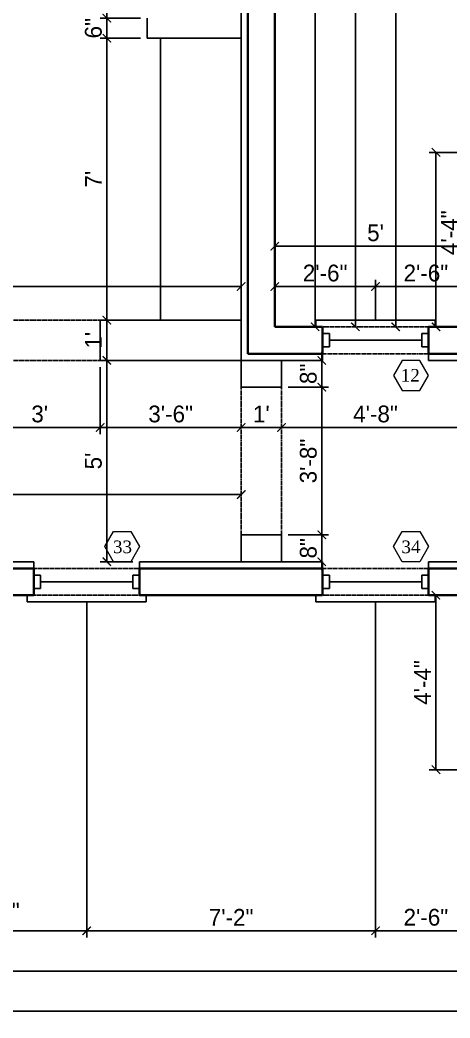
# Model space of a CAD drawing. Header units: inches. Extents: x 0 to 22102, y -19958 to 0.
# Drawn here: x 10528.5 to 10656.6, y -10101.2 to -9803.7 of the extents above; entities that cross this region are included whole.
import ezdxf
from ezdxf.enums import TextEntityAlignment as Align

# ---------------------------------------------------------------- set-up
doc = ezdxf.new("R2010")
doc.units = ezdxf.units.IN
doc.header["$MEASUREMENT"] = 0
doc.linetypes.add('HIDDEN', pattern=[0.375, 0.25, -0.125])
for name, color, linetype in [('CABINETS', 2, 'Continuous'), ('DIM-EXT', 5, 'Continuous'), ('DIM-INT', 5, 'Continuous'), ('HEADER-EXT', 5, 'HIDDEN'), ('HEADER-INT', 5, 'HIDDEN'), ('ROOF', 3, 'Continuous'), ('WALL-INT', 4, 'Continuous'), ('WINDOW GLASS', 4, 'Continuous'), ('WINDOW JAMB', 2, 'Continuous'), ('WINDOW SILL', 1, 'Continuous')]:
    doc.layers.add(name, color=color, linetype=linetype)
doc.layers.add('WALL-EXT', color=6, linetype='Continuous', lineweight=35)
doc.layers.add('window', color=160, linetype='Continuous', lineweight=5)
doc.styles.add('ARCHITXT', font='BOOKOS.TTF', dxfattribs={"height": 0.078125})
doc.dimstyles.new('Ideal', dxfattribs={"dimscale": 0, "dimtxt": 5, "dimasz": 2.5, "dimexe": 2, "dimexo": 2, "dimgap": 1.5, "dimtad": 1, "dimdec": 4, "dimzin": 0, "dimdsep": 46, "dimlunit": 4, "dimtxsty": 'Standard', "dimblk": 'ARCHTICK', "dimcen": 2, "dimclrt": 1, "dimazin": 0, "dimtfac": 0.75, "dimtdec": 4, "dimtix": 1, "dimtofl": 0, "dimtmove": 2, "dimatfit": 3, "dimldrblk": 'OPEN30', "dimfxl": 1, "dimtolj": 1, "dimtzin": 0, "dimarcsym": 0})

# ---------------------------------------------------------------- blocks, each defined once
blk = doc.blocks.new('_ArchTick')
at = {"color": 0, "linetype": 'ByBlock', "lineweight": 100, "const_width": 0.15}
blk.add_lwpolyline([(-0.5, -0.5), (0.5, 0.5)], dxfattribs=at)
blk = doc.blocks.new('*D235')
at = {"layer": 'Defpoints', "color": 0, "transparency": 16777216}
for p in [(10604.39, -9550.38), (10604.39, -9550.38), (9724.39, -9887.18)]:
    blk.add_point(p, dxfattribs=at)
at = {"layer": 'DIM-EXT', "color": 0, "lineweight": -2, "transparency": 16777216}
for p, q in [((9724.39, -9885.18), (9724.39, -9548.38)), ((9724.39, -9550.38), (10604.39, -9550.38))]:
    blk.add_line(p, q, dxfattribs=at)
at = {"layer": 'DIM-EXT', "color": 0, "lineweight": -2, "transparency": 16777216, "xscale": 2.5, "yscale": 2.5, "zscale": 2.5, "rotation": 180}
blk.add_blockref('_ArchTick', (9724.39, -9550.38), dxfattribs=at)
at = {"layer": 'DIM-EXT', "color": 0, "lineweight": -2, "transparency": 16777216, "xscale": 2.5, "yscale": 2.5, "zscale": 2.5}
blk.add_blockref('_ArchTick', (10604.39, -9550.38), dxfattribs=at)
at = {"layer": 'DIM-EXT', "color": 1, "transparency": 16777216, "insert": (10164.39, -9546.38), "char_height": 5, "attachment_point": 5}
blk.add_mtext('\\A1;73\'-4"', dxfattribs=at)
blk = doc.blocks.new('_Open30')
at = {"color": 0, "linetype": 'ByBlock', "lineweight": -2}
for p, q in [((-1, 0.27), (0, 0)), ((0, 0), (-1, -0.27)), ((0, 0), (-1, 0))]:
    blk.add_line(p, q, dxfattribs=at)
blk = doc.blocks.new('*D259')
at = {"layer": 'Defpoints', "color": 0, "transparency": 16777216}
for p in [(10488.64, -9975.18), (10548.39, -9975.18), (10548.39, -10075.18)]:
    blk.add_point(p, dxfattribs=at)
at = {"layer": 'DIM-EXT', "color": 0, "lineweight": -2, "transparency": 16777216}
for p, q in [((10488.64, -9977.18), (10488.64, -10077.18)), ((10548.39, -9977.18), (10548.39, -10077.18)), ((10488.64, -10075.18), (10548.39, -10075.18))]:
    blk.add_line(p, q, dxfattribs=at)
at = {"layer": 'DIM-EXT', "color": 0, "lineweight": -2, "transparency": 16777216, "xscale": 2.5, "yscale": 2.5, "zscale": 2.5, "rotation": 180}
blk.add_blockref('_ArchTick', (10488.64, -10075.18), dxfattribs=at)
at = {"layer": 'DIM-EXT', "color": 0, "lineweight": -2, "transparency": 16777216, "xscale": 2.5, "yscale": 2.5, "zscale": 2.5}
blk.add_blockref('_ArchTick', (10548.39, -10075.18), dxfattribs=at)
at = {"layer": 'DIM-EXT', "color": 1, "transparency": 16777216, "insert": (10518.52, -10069.31), "char_height": 5, "attachment_point": 5}
blk.add_mtext('\\A1;4\'-11{\\H0.75x;\\S3/4;}"', dxfattribs=at)
blk = doc.blocks.new('*D260')
at = {"layer": 'Defpoints', "color": 0, "transparency": 16777216}
for p in [(10548.39, -9975.18), (10634.39, -9975.18), (10634.39, -10075.18)]:
    blk.add_point(p, dxfattribs=at)
at = {"layer": 'DIM-EXT', "color": 0, "lineweight": -2, "transparency": 16777216}
for p, q in [((10548.39, -9977.18), (10548.39, -10077.18)), ((10634.39, -9977.18), (10634.39, -10077.18)), ((10548.39, -10075.18), (10634.39, -10075.18))]:
    blk.add_line(p, q, dxfattribs=at)
at = {"layer": 'DIM-EXT', "color": 0, "lineweight": -2, "transparency": 16777216, "xscale": 2.5, "yscale": 2.5, "zscale": 2.5, "rotation": 180}
blk.add_blockref('_ArchTick', (10548.39, -10075.18), dxfattribs=at)
at = {"layer": 'DIM-EXT', "color": 0, "lineweight": -2, "transparency": 16777216, "xscale": 2.5, "yscale": 2.5, "zscale": 2.5}
blk.add_blockref('_ArchTick', (10634.39, -10075.18), dxfattribs=at)
at = {"layer": 'DIM-EXT', "color": 1, "transparency": 16777216, "insert": (10591.39, -10071.18), "char_height": 5, "attachment_point": 5}
blk.add_mtext('\\A1;7\'-2"', dxfattribs=at)
blk = doc.blocks.new('*D261')
at = {"layer": 'Defpoints', "color": 0, "transparency": 16777216}
for p in [(10634.39, -9975.18), (10664.39, -10027.18), (10664.39, -10075.18)]:
    blk.add_point(p, dxfattribs=at)
at = {"layer": 'DIM-EXT', "color": 0, "lineweight": -2, "transparency": 16777216}
for p, q in [((10634.39, -9977.18), (10634.39, -10077.18)), ((10664.39, -10029.18), (10664.39, -10077.18)), ((10634.39, -10075.18), (10664.39, -10075.18))]:
    blk.add_line(p, q, dxfattribs=at)
at = {"layer": 'DIM-EXT', "color": 0, "lineweight": -2, "transparency": 16777216, "xscale": 2.5, "yscale": 2.5, "zscale": 2.5, "rotation": 180}
blk.add_blockref('_ArchTick', (10634.39, -10075.18), dxfattribs=at)
at = {"layer": 'DIM-EXT', "color": 0, "lineweight": -2, "transparency": 16777216, "xscale": 2.5, "yscale": 2.5, "zscale": 2.5}
blk.add_blockref('_ArchTick', (10664.39, -10075.18), dxfattribs=at)
at = {"layer": 'DIM-EXT', "color": 1, "transparency": 16777216, "insert": (10649.39, -10071.18), "char_height": 5, "attachment_point": 5}
blk.add_mtext('\\A1;2\'-6"', dxfattribs=at)
blk = doc.blocks.new('*D270')
at = {"layer": 'Defpoints', "color": 0, "transparency": 16777216}
for p in [(10664.39, -10027.18), (10280.39, -10063.18), (10280.39, -10087.18)]:
    blk.add_point(p, dxfattribs=at)
at = {"layer": 'DIM-EXT', "color": 0, "lineweight": -2, "transparency": 16777216}
for p, q in [((10664.39, -10029.18), (10664.39, -10089.18)), ((10280.39, -10065.18), (10280.39, -10089.18)), ((10664.39, -10087.18), (10280.39, -10087.18))]:
    blk.add_line(p, q, dxfattribs=at)
at = {"layer": 'DIM-EXT', "color": 0, "lineweight": -2, "transparency": 16777216, "xscale": 2.5, "yscale": 2.5, "zscale": 2.5, "rotation": 180}
blk.add_blockref('_ArchTick', (10280.39, -10087.18), dxfattribs=at)
at = {"layer": 'DIM-EXT', "color": 0, "lineweight": -2, "transparency": 16777216, "xscale": 2.5, "yscale": 2.5, "zscale": 2.5}
blk.add_blockref('_ArchTick', (10664.39, -10087.18), dxfattribs=at)
at = {"layer": 'DIM-EXT', "color": 1, "transparency": 16777216, "insert": (10472.39, -10083.18), "char_height": 5, "attachment_point": 5}
blk.add_mtext("\\A1;32'", dxfattribs=at)
blk = doc.blocks.new('*D272')
at = {"layer": 'Defpoints', "color": 0, "transparency": 16777216}
for p in [(10913.83, -9975.18), (10038.39, -10099.18), (10913.83, -10099.18)]:
    blk.add_point(p, dxfattribs=at)
at = {"layer": 'DIM-EXT', "color": 0, "lineweight": -2, "transparency": 16777216}
for p, q in [((10913.83, -9977.18), (10913.83, -10101.18)), ((10038.39, -10099.18), (10913.83, -10099.18))]:
    blk.add_line(p, q, dxfattribs=at)
at = {"layer": 'DIM-EXT', "color": 0, "lineweight": -2, "transparency": 16777216, "xscale": 2.5, "yscale": 2.5, "zscale": 2.5, "rotation": 180}
blk.add_blockref('_ArchTick', (10038.39, -10099.18), dxfattribs=at)
at = {"layer": 'DIM-EXT', "color": 0, "lineweight": -2, "transparency": 16777216, "xscale": 2.5, "yscale": 2.5, "zscale": 2.5}
blk.add_blockref('_ArchTick', (10913.83, -10099.18), dxfattribs=at)
at = {"layer": 'DIM-EXT', "color": 1, "transparency": 16777216, "insert": (10476.11, -10093.31), "char_height": 5, "attachment_point": 5}
blk.add_mtext('\\A1;72\'-11{\\H0.75x;\\S7/16;}"', dxfattribs=at)
blk = doc.blocks.new('*D275')
at = {"layer": 'Defpoints', "color": 0, "transparency": 16777216}
for p in [(10652.39, -9975.18), (10652.39, -9975.18), (10664.39, -10027.18)]:
    blk.add_point(p, dxfattribs=at)
at = {"layer": 'DIM-EXT', "color": 0, "lineweight": -2, "transparency": 16777216}
for p, q in [((10652.39, -10027.18), (10652.39, -9975.18)), ((10662.39, -10027.18), (10650.39, -10027.18))]:
    blk.add_line(p, q, dxfattribs=at)
at = {"layer": 'DIM-EXT', "color": 0, "lineweight": -2, "transparency": 16777216, "xscale": 2.5, "yscale": 2.5, "zscale": 2.5}
for p, rotation in [((10652.39, -9975.18), 90), ((10652.39, -10027.18), 270)]:
    blk.add_blockref('_ArchTick', p, dxfattribs=dict(at, rotation=rotation))
at = {"layer": 'DIM-EXT', "color": 1, "transparency": 16777216, "insert": (10648.39, -10001.18), "char_height": 5, "attachment_point": 5, "rotation": 90}
blk.add_mtext('\\A1;4\'-4"', dxfattribs=at)
blk = doc.blocks.new('*D315')
at = {"layer": 'Defpoints', "color": 0, "transparency": 16777216}
for p in [(10634.39, -9883.18), (10664.39, -9883.18), (10634.39, -9895.18)]:
    blk.add_point(p, dxfattribs=at)
at = {"layer": 'DIM-EXT', "color": 0, "lineweight": -2, "transparency": 16777216}
for p, q in [((10634.39, -9893.18), (10634.39, -9881.18)), ((10664.39, -9883.18), (10634.39, -9883.18))]:
    blk.add_line(p, q, dxfattribs=at)
at = {"layer": 'DIM-EXT', "color": 0, "lineweight": -2, "transparency": 16777216, "xscale": 2.5, "yscale": 2.5, "zscale": 2.5, "rotation": 180}
blk.add_blockref('_ArchTick', (10634.39, -9883.18), dxfattribs=at)
at = {"layer": 'DIM-EXT', "color": 0, "lineweight": -2, "transparency": 16777216, "xscale": 2.5, "yscale": 2.5, "zscale": 2.5}
blk.add_blockref('_ArchTick', (10664.39, -9883.18), dxfattribs=at)
at = {"layer": 'DIM-EXT', "color": 1, "transparency": 16777216, "insert": (10649.39, -9879.18), "char_height": 5, "attachment_point": 5}
blk.add_mtext('\\A1;2\'-6"', dxfattribs=at)
blk = doc.blocks.new('*D316')
at = {"layer": 'Defpoints', "color": 0, "transparency": 16777216}
for p in [(10604.39, -9883.18), (10604.39, -9883.18), (10634.39, -9895.18)]:
    blk.add_point(p, dxfattribs=at)
at = {"layer": 'DIM-EXT', "color": 0, "lineweight": -2, "transparency": 16777216}
for p, q in [((10634.39, -9893.18), (10634.39, -9881.18)), ((10634.39, -9883.18), (10604.39, -9883.18))]:
    blk.add_line(p, q, dxfattribs=at)
at = {"layer": 'DIM-EXT', "color": 0, "lineweight": -2, "transparency": 16777216, "xscale": 2.5, "yscale": 2.5, "zscale": 2.5, "rotation": 180}
blk.add_blockref('_ArchTick', (10604.39, -9883.18), dxfattribs=at)
at = {"layer": 'DIM-EXT', "color": 0, "lineweight": -2, "transparency": 16777216, "xscale": 2.5, "yscale": 2.5, "zscale": 2.5}
blk.add_blockref('_ArchTick', (10634.39, -9883.18), dxfattribs=at)
at = {"layer": 'DIM-EXT', "color": 1, "transparency": 16777216, "insert": (10619.39, -9879.18), "char_height": 5, "attachment_point": 5}
blk.add_mtext('\\A1;2\'-6"', dxfattribs=at)
blk = doc.blocks.new('*D317')
at = {"layer": 'Defpoints', "color": 0, "transparency": 16777216}
for p in [(10604.39, -9871.18), (10604.39, -9871.18), (10664.39, -9871.18)]:
    blk.add_point(p, dxfattribs=at)
at = {"layer": 'DIM-EXT', "color": 0, "lineweight": -2, "transparency": 16777216}
blk.add_line((10664.39, -9871.18), (10604.39, -9871.18), dxfattribs=at)
at = {"layer": 'DIM-EXT', "color": 0, "lineweight": -2, "transparency": 16777216, "xscale": 2.5, "yscale": 2.5, "zscale": 2.5, "rotation": 180}
blk.add_blockref('_ArchTick', (10604.39, -9871.18), dxfattribs=at)
at = {"layer": 'DIM-EXT', "color": 0, "lineweight": -2, "transparency": 16777216, "xscale": 2.5, "yscale": 2.5, "zscale": 2.5}
blk.add_blockref('_ArchTick', (10664.39, -9871.18), dxfattribs=at)
at = {"layer": 'DIM-EXT', "color": 1, "transparency": 16777216, "insert": (10634.39, -9867.18), "char_height": 5, "attachment_point": 5}
blk.add_mtext("\\A1;5'", dxfattribs=at)
blk = doc.blocks.new('*D318')
at = {"layer": 'Defpoints', "color": 0, "transparency": 16777216}
for p in [(10664.39, -9843.18), (10652.39, -9895.18), (10652.39, -9895.18)]:
    blk.add_point(p, dxfattribs=at)
at = {"layer": 'DIM-EXT', "color": 0, "lineweight": -2, "transparency": 16777216}
for p, q in [((10662.39, -9843.18), (10650.39, -9843.18)), ((10652.39, -9843.18), (10652.39, -9895.18))]:
    blk.add_line(p, q, dxfattribs=at)
at = {"layer": 'DIM-EXT', "color": 0, "lineweight": -2, "transparency": 16777216, "xscale": 2.5, "yscale": 2.5, "zscale": 2.5}
for p, rotation in [((10652.39, -9843.18), 90), ((10652.39, -9895.18), 270)]:
    blk.add_blockref('_ArchTick', p, dxfattribs=dict(at, rotation=rotation))
at = {"layer": 'DIM-EXT', "color": 1, "transparency": 16777216, "insert": (10656.39, -9867.13), "char_height": 5, "attachment_point": 5, "rotation": 90}
blk.add_mtext('\\A1;4\'-4"', dxfattribs=at)
blk = doc.blocks.new('*D327')
at = {"layer": 'Defpoints', "color": 0, "transparency": 16777216}
for p in [(10604.39, -9673.18), (10616.39, -9895.18), (10616.39, -9895.18)]:
    blk.add_point(p, dxfattribs=at)
at = {"layer": 'DIM-EXT', "color": 0, "lineweight": -2, "transparency": 16777216}
for p, q in [((10606.39, -9673.18), (10618.39, -9673.18)), ((10616.39, -9673.18), (10616.39, -9895.18))]:
    blk.add_line(p, q, dxfattribs=at)
at = {"layer": 'DIM-EXT', "color": 0, "lineweight": -2, "transparency": 16777216, "xscale": 2.5, "yscale": 2.5, "zscale": 2.5}
for p, rotation in [((10616.39, -9673.18), 90), ((10616.39, -9895.18), 270)]:
    blk.add_blockref('_ArchTick', p, dxfattribs=dict(at, rotation=rotation))
at = {"layer": 'DIM-EXT', "color": 1, "transparency": 16777216, "insert": (10612.39, -9784.18), "char_height": 5, "attachment_point": 5, "rotation": 90}
blk.add_mtext('\\A1;18\'-6"', dxfattribs=at)
blk = doc.blocks.new('*D328')
at = {"layer": 'Defpoints', "color": 0, "transparency": 16777216}
for p in [(10604.39, -9607.18), (10628.39, -9607.18), (10628.39, -9895.18)]:
    blk.add_point(p, dxfattribs=at)
at = {"layer": 'DIM-EXT', "color": 0, "lineweight": -2, "transparency": 16777216}
for p, q in [((10606.39, -9607.18), (10630.39, -9607.18)), ((10628.39, -9895.18), (10628.39, -9607.18))]:
    blk.add_line(p, q, dxfattribs=at)
at = {"layer": 'DIM-EXT', "color": 0, "lineweight": -2, "transparency": 16777216, "xscale": 2.5, "yscale": 2.5, "zscale": 2.5}
for p, rotation in [((10628.39, -9607.18), 90), ((10628.39, -9895.18), 270)]:
    blk.add_blockref('_ArchTick', p, dxfattribs=dict(at, rotation=rotation))
at = {"layer": 'DIM-EXT', "color": 1, "transparency": 16777216, "insert": (10624.39, -9751.18), "char_height": 5, "attachment_point": 5, "rotation": 90}
blk.add_mtext("\\A1;24'", dxfattribs=at)
blk = doc.blocks.new('*D330')
at = {"layer": 'Defpoints', "color": 0, "transparency": 16777216}
for p in [(10604.39, -9447.18), (10640.39, -9895.18), (10640.39, -9895.18)]:
    blk.add_point(p, dxfattribs=at)
at = {"layer": 'DIM-EXT', "color": 0, "lineweight": -2, "transparency": 16777216}
for p, q in [((10606.39, -9447.18), (10642.39, -9447.18)), ((10640.39, -9447.18), (10640.39, -9895.18))]:
    blk.add_line(p, q, dxfattribs=at)
at = {"layer": 'DIM-EXT', "color": 0, "lineweight": -2, "transparency": 16777216, "xscale": 2.5, "yscale": 2.5, "zscale": 2.5}
for p, rotation in [((10640.39, -9447.18), 90), ((10640.39, -9895.18), 270)]:
    blk.add_blockref('_ArchTick', p, dxfattribs=dict(at, rotation=rotation))
at = {"layer": 'DIM-EXT', "color": 1, "transparency": 16777216, "insert": (10636.39, -9671.18), "char_height": 5, "attachment_point": 5, "rotation": 90}
blk.add_mtext('\\A1;37\'-4"', dxfattribs=at)
blk = doc.blocks.new('*D526')
at = {"layer": 'Defpoints', "color": 0, "transparency": 16777216}
for p in [(10516.39, -9905.18), (10552.39, -9905.18), (10552.39, -9925.18)]:
    blk.add_point(p, dxfattribs=at)
at = {"layer": 'DIM-INT', "color": 0, "lineweight": -2, "transparency": 16777216}
for p, q in [((10516.39, -9907.18), (10516.39, -9927.18)), ((10552.39, -9907.18), (10552.39, -9927.18)), ((10516.39, -9925.18), (10552.39, -9925.18))]:
    blk.add_line(p, q, dxfattribs=at)
at = {"layer": 'DIM-INT', "color": 0, "lineweight": -2, "transparency": 16777216, "xscale": 2.5, "yscale": 2.5, "zscale": 2.5, "rotation": 180}
blk.add_blockref('_ArchTick', (10516.39, -9925.18), dxfattribs=at)
at = {"layer": 'DIM-INT', "color": 0, "lineweight": -2, "transparency": 16777216, "xscale": 2.5, "yscale": 2.5, "zscale": 2.5}
blk.add_blockref('_ArchTick', (10552.39, -9925.18), dxfattribs=at)
at = {"layer": 'DIM-INT', "color": 1, "transparency": 16777216, "insert": (10534.39, -9921.18), "char_height": 5, "attachment_point": 5}
blk.add_mtext("\\A1;3'", dxfattribs=at)
blk = doc.blocks.new('*D527')
at = {"layer": 'Defpoints', "color": 0, "transparency": 16777216}
for p in [(10552.39, -9905.18), (10594.39, -9925.18), (10594.39, -9925.18)]:
    blk.add_point(p, dxfattribs=at)
at = {"layer": 'DIM-INT', "color": 0, "lineweight": -2, "transparency": 16777216}
for p, q in [((10552.39, -9907.18), (10552.39, -9927.18)), ((10552.39, -9925.18), (10594.39, -9925.18))]:
    blk.add_line(p, q, dxfattribs=at)
at = {"layer": 'DIM-INT', "color": 0, "lineweight": -2, "transparency": 16777216, "xscale": 2.5, "yscale": 2.5, "zscale": 2.5, "rotation": 180}
blk.add_blockref('_ArchTick', (10552.39, -9925.18), dxfattribs=at)
at = {"layer": 'DIM-INT', "color": 0, "lineweight": -2, "transparency": 16777216, "xscale": 2.5, "yscale": 2.5, "zscale": 2.5}
blk.add_blockref('_ArchTick', (10594.39, -9925.18), dxfattribs=at)
at = {"layer": 'DIM-INT', "color": 1, "transparency": 16777216, "insert": (10573.39, -9921.18), "char_height": 5, "attachment_point": 5}
blk.add_mtext('\\A1;3\'-6"', dxfattribs=at)
blk = doc.blocks.new('*D528')
at = {"layer": 'Defpoints', "color": 0, "transparency": 16777216}
for p in [(10594.39, -9925.18), (10606.39, -9925.18), (10606.39, -9925.18)]:
    blk.add_point(p, dxfattribs=at)
at = {"layer": 'DIM-INT', "color": 0, "lineweight": -2, "transparency": 16777216}
blk.add_line((10594.39, -9925.18), (10606.39, -9925.18), dxfattribs=at)
at = {"layer": 'DIM-INT', "color": 0, "lineweight": -2, "transparency": 16777216, "xscale": 2.5, "yscale": 2.5, "zscale": 2.5, "rotation": 180}
blk.add_blockref('_ArchTick', (10594.39, -9925.18), dxfattribs=at)
at = {"layer": 'DIM-INT', "color": 0, "lineweight": -2, "transparency": 16777216, "xscale": 2.5, "yscale": 2.5, "zscale": 2.5}
blk.add_blockref('_ArchTick', (10606.39, -9925.18), dxfattribs=at)
at = {"layer": 'DIM-INT', "color": 1, "transparency": 16777216, "insert": (10600.39, -9921.18), "char_height": 5, "attachment_point": 5}
blk.add_mtext("\\A1;1'", dxfattribs=at)
blk = doc.blocks.new('*D529')
at = {"layer": 'Defpoints', "color": 0, "transparency": 16777216}
for p in [(10606.39, -9925.18), (10662.39, -9925.18), (10662.39, -9925.18)]:
    blk.add_point(p, dxfattribs=at)
at = {"layer": 'DIM-INT', "color": 0, "lineweight": -2, "transparency": 16777216}
blk.add_line((10606.39, -9925.18), (10662.39, -9925.18), dxfattribs=at)
at = {"layer": 'DIM-INT', "color": 0, "lineweight": -2, "transparency": 16777216, "xscale": 2.5, "yscale": 2.5, "zscale": 2.5, "rotation": 180}
blk.add_blockref('_ArchTick', (10606.39, -9925.18), dxfattribs=at)
at = {"layer": 'DIM-INT', "color": 0, "lineweight": -2, "transparency": 16777216, "xscale": 2.5, "yscale": 2.5, "zscale": 2.5}
blk.add_blockref('_ArchTick', (10662.39, -9925.18), dxfattribs=at)
at = {"layer": 'DIM-INT', "color": 1, "transparency": 16777216, "insert": (10634.39, -9921.18), "char_height": 5, "attachment_point": 5}
blk.add_mtext('\\A1;4\'-8"', dxfattribs=at)
blk = doc.blocks.new('*D545')
at = {"layer": 'Defpoints', "color": 0, "transparency": 16777216}
for p in [(10266.39, -9945.18), (10594.39, -9945.18), (10594.39, -9945.18)]:
    blk.add_point(p, dxfattribs=at)
at = {"layer": 'DIM-INT', "color": 0, "lineweight": -2, "transparency": 16777216}
blk.add_line((10266.39, -9945.18), (10594.39, -9945.18), dxfattribs=at)
at = {"layer": 'DIM-INT', "color": 0, "lineweight": -2, "transparency": 16777216, "xscale": 2.5, "yscale": 2.5, "zscale": 2.5, "rotation": 180}
blk.add_blockref('_ArchTick', (10266.39, -9945.18), dxfattribs=at)
at = {"layer": 'DIM-INT', "color": 0, "lineweight": -2, "transparency": 16777216, "xscale": 2.5, "yscale": 2.5, "zscale": 2.5}
blk.add_blockref('_ArchTick', (10594.39, -9945.18), dxfattribs=at)
at = {"layer": 'DIM-INT', "color": 1, "transparency": 16777216, "insert": (10430.39, -9941.18), "char_height": 5, "attachment_point": 5}
blk.add_mtext('\\A1;27\'-4"', dxfattribs=at)
blk = doc.blocks.new('*D399')
at = {"layer": 'Defpoints', "color": 0, "transparency": 16777216}
for p in [(10280.39, -9883.18), (10594.39, -9883.18), (10594.39, -9883.18)]:
    blk.add_point(p, dxfattribs=at)
at = {"layer": 'DIM-INT', "color": 0, "lineweight": -2, "transparency": 16777216}
blk.add_line((10280.39, -9883.18), (10594.39, -9883.18), dxfattribs=at)
at = {"layer": 'DIM-INT', "color": 0, "lineweight": -2, "transparency": 16777216, "xscale": 2.5, "yscale": 2.5, "zscale": 2.5, "rotation": 180}
blk.add_blockref('_ArchTick', (10280.39, -9883.18), dxfattribs=at)
at = {"layer": 'DIM-INT', "color": 0, "lineweight": -2, "transparency": 16777216, "xscale": 2.5, "yscale": 2.5, "zscale": 2.5}
blk.add_blockref('_ArchTick', (10594.39, -9883.18), dxfattribs=at)
at = {"layer": 'DIM-INT', "color": 1, "transparency": 16777216, "insert": (10437.39, -9879.18), "char_height": 5, "attachment_point": 5}
blk.add_mtext('\\A1;26\'-2"', dxfattribs=at)
blk = doc.blocks.new('*D493')
at = {"layer": 'Defpoints', "color": 0, "transparency": 16777216}
for p in [(10618.39, -9905.18), (10606.39, -9913.18), (10618.39, -9913.18)]:
    blk.add_point(p, dxfattribs=at)
at = {"layer": 'DIM-INT', "color": 0, "lineweight": -2, "transparency": 16777216}
for p, q in [((10618.39, -9905.18), (10618.39, -9902.68)), ((10618.39, -9905.18), (10618.39, -9913.18)), ((10608.39, -9913.18), (10620.39, -9913.18)), ((10618.39, -9913.18), (10618.39, -9915.68))]:
    blk.add_line(p, q, dxfattribs=at)
at = {"layer": 'DIM-INT', "color": 0, "lineweight": -2, "transparency": 16777216, "xscale": 2.5, "yscale": 2.5, "zscale": 2.5}
for p, rotation in [((10618.39, -9905.18), 270), ((10618.39, -9913.18), 90)]:
    blk.add_blockref('_ArchTick', p, dxfattribs=dict(at, rotation=rotation))
at = {"layer": 'DIM-INT', "color": 1, "transparency": 16777216, "insert": (10614.39, -9909.18), "char_height": 5, "attachment_point": 5, "rotation": 90}
blk.add_mtext('\\A1;8"', dxfattribs=at)
blk = doc.blocks.new('*D494')
at = {"layer": 'Defpoints', "color": 0, "transparency": 16777216}
for p in [(10606.39, -9913.18), (10606.39, -9957.18), (10618.39, -9957.18)]:
    blk.add_point(p, dxfattribs=at)
at = {"layer": 'DIM-INT', "color": 0, "lineweight": -2, "transparency": 16777216}
for p, q in [((10608.39, -9913.18), (10620.39, -9913.18)), ((10618.39, -9913.18), (10618.39, -9957.18)), ((10608.39, -9957.18), (10620.39, -9957.18))]:
    blk.add_line(p, q, dxfattribs=at)
at = {"layer": 'DIM-INT', "color": 0, "lineweight": -2, "transparency": 16777216, "xscale": 2.5, "yscale": 2.5, "zscale": 2.5}
for p, rotation in [((10618.39, -9913.18), 90), ((10618.39, -9957.18), 270)]:
    blk.add_blockref('_ArchTick', p, dxfattribs=dict(at, rotation=rotation))
at = {"layer": 'DIM-INT', "color": 1, "transparency": 16777216, "insert": (10614.39, -9935.18), "char_height": 5, "attachment_point": 5, "rotation": 90}
blk.add_mtext('\\A1;3\'-8"', dxfattribs=at)
blk = doc.blocks.new('*D495')
at = {"layer": 'Defpoints', "color": 0, "transparency": 16777216}
for p in [(10606.39, -9957.18), (10618.39, -9965.18), (10618.39, -9965.18)]:
    blk.add_point(p, dxfattribs=at)
at = {"layer": 'DIM-INT', "color": 0, "lineweight": -2, "transparency": 16777216}
for p, q in [((10618.39, -9957.18), (10618.39, -9954.68)), ((10608.39, -9957.18), (10620.39, -9957.18)), ((10618.39, -9957.18), (10618.39, -9965.18)), ((10618.39, -9965.18), (10618.39, -9967.68))]:
    blk.add_line(p, q, dxfattribs=at)
at = {"layer": 'DIM-INT', "color": 0, "lineweight": -2, "transparency": 16777216, "xscale": 2.5, "yscale": 2.5, "zscale": 2.5}
for p, rotation in [((10618.39, -9957.18), 270), ((10618.39, -9965.18), 90)]:
    blk.add_blockref('_ArchTick', p, dxfattribs=dict(at, rotation=rotation))
at = {"layer": 'DIM-INT', "color": 1, "transparency": 16777216, "insert": (10614.39, -9961.18), "char_height": 5, "attachment_point": 5, "rotation": 90}
blk.add_mtext('\\A1;8"', dxfattribs=at)
blk = doc.blocks.new('*D496')
at = {"layer": 'Defpoints', "color": 0, "transparency": 16777216}
for p in [(10554.39, -9631.18), (10554.39, -9803.18), (10566.39, -9803.18)]:
    blk.add_point(p, dxfattribs=at)
at = {"layer": 'DIM-INT', "color": 0, "lineweight": -2, "transparency": 16777216}
for p, q in [((10554.39, -9631.18), (10554.39, -9803.18)), ((10564.39, -9803.18), (10552.39, -9803.18))]:
    blk.add_line(p, q, dxfattribs=at)
at = {"layer": 'DIM-INT', "color": 0, "lineweight": -2, "transparency": 16777216, "xscale": 2.5, "yscale": 2.5, "zscale": 2.5}
for p, rotation in [((10554.39, -9631.18), 90), ((10554.39, -9803.18), 270)]:
    blk.add_blockref('_ArchTick', p, dxfattribs=dict(at, rotation=rotation))
at = {"layer": 'DIM-INT', "color": 1, "transparency": 16777216, "insert": (10550.39, -9717.18), "char_height": 5, "attachment_point": 5, "rotation": 90}
blk.add_mtext('\\A1;14\'-4"', dxfattribs=at)
blk = doc.blocks.new('*D497')
at = {"layer": 'Defpoints', "color": 0, "transparency": 16777216}
for p in [(10566.39, -9803.18), (10554.39, -9809.18), (10566.39, -9809.18)]:
    blk.add_point(p, dxfattribs=at)
at = {"layer": 'DIM-INT', "color": 0, "lineweight": -2, "transparency": 16777216}
for p, q in [((10554.39, -9803.18), (10554.39, -9800.68)), ((10564.39, -9803.18), (10552.39, -9803.18)), ((10554.39, -9803.18), (10554.39, -9809.18)), ((10564.39, -9809.18), (10552.39, -9809.18)), ((10554.39, -9809.18), (10554.39, -9811.68))]:
    blk.add_line(p, q, dxfattribs=at)
at = {"layer": 'DIM-INT', "color": 0, "lineweight": -2, "transparency": 16777216, "xscale": 2.5, "yscale": 2.5, "zscale": 2.5}
for p, rotation in [((10554.39, -9803.18), 270), ((10554.39, -9809.18), 90)]:
    blk.add_blockref('_ArchTick', p, dxfattribs=dict(at, rotation=rotation))
at = {"layer": 'DIM-INT', "color": 1, "transparency": 16777216, "insert": (10550.39, -9806.18), "char_height": 5, "attachment_point": 5, "rotation": 90}
blk.add_mtext('\\A1;6"', dxfattribs=at)
blk = doc.blocks.new('*D498')
at = {"layer": 'Defpoints', "color": 0, "transparency": 16777216}
for p in [(10566.39, -9809.18), (10554.39, -9893.18), (10554.39, -9893.18)]:
    blk.add_point(p, dxfattribs=at)
at = {"layer": 'DIM-INT', "color": 0, "lineweight": -2, "transparency": 16777216}
for p, q in [((10564.39, -9809.18), (10552.39, -9809.18)), ((10554.39, -9809.18), (10554.39, -9893.18))]:
    blk.add_line(p, q, dxfattribs=at)
at = {"layer": 'DIM-INT', "color": 0, "lineweight": -2, "transparency": 16777216, "xscale": 2.5, "yscale": 2.5, "zscale": 2.5}
for p, rotation in [((10554.39, -9809.18), 90), ((10554.39, -9893.18), 270)]:
    blk.add_blockref('_ArchTick', p, dxfattribs=dict(at, rotation=rotation))
at = {"layer": 'DIM-INT', "color": 1, "transparency": 16777216, "insert": (10550.39, -9851.18), "char_height": 5, "attachment_point": 5, "rotation": 90}
blk.add_mtext("\\A1;7'", dxfattribs=at)
blk = doc.blocks.new('*D499')
at = {"layer": 'Defpoints', "color": 0, "transparency": 16777216}
for p in [(10554.39, -9893.18), (10554.39, -9905.18), (10554.39, -9905.18)]:
    blk.add_point(p, dxfattribs=at)
at = {"layer": 'DIM-INT', "color": 0, "lineweight": -2, "transparency": 16777216}
blk.add_line((10554.39, -9893.18), (10554.39, -9905.18), dxfattribs=at)
at = {"layer": 'DIM-INT', "color": 0, "lineweight": -2, "transparency": 16777216, "xscale": 2.5, "yscale": 2.5, "zscale": 2.5}
for p, rotation in [((10554.39, -9893.18), 90), ((10554.39, -9905.18), 270)]:
    blk.add_blockref('_ArchTick', p, dxfattribs=dict(at, rotation=rotation))
at = {"layer": 'DIM-INT', "color": 1, "transparency": 16777216, "insert": (10550.39, -9899.18), "char_height": 5, "attachment_point": 5, "rotation": 90}
blk.add_mtext("\\A1;1'", dxfattribs=at)
blk = doc.blocks.new('*D500')
at = {"layer": 'Defpoints', "color": 0, "transparency": 16777216}
for p in [(10554.39, -9905.18), (10554.39, -9965.18), (10564.14, -9965.18)]:
    blk.add_point(p, dxfattribs=at)
at = {"layer": 'DIM-INT', "color": 0, "lineweight": -2, "transparency": 16777216}
for p, q in [((10554.39, -9905.18), (10554.39, -9965.18)), ((10562.14, -9965.18), (10552.39, -9965.18))]:
    blk.add_line(p, q, dxfattribs=at)
at = {"layer": 'DIM-INT', "color": 0, "lineweight": -2, "transparency": 16777216, "xscale": 2.5, "yscale": 2.5, "zscale": 2.5}
for p, rotation in [((10554.39, -9905.18), 90), ((10554.39, -9965.18), 270)]:
    blk.add_blockref('_ArchTick', p, dxfattribs=dict(at, rotation=rotation))
at = {"layer": 'DIM-INT', "color": 1, "transparency": 16777216, "insert": (10550.39, -9935.18), "char_height": 5, "attachment_point": 5, "rotation": 90}
blk.add_mtext("\\A1;5'", dxfattribs=at)
blk = doc.blocks.new('Sm-wndw')
at = {"color": 125}
blk.add_lwpolyline([(-0.0541, 0.0938), (-0.1083, 0), (-0.0541, -0.0938), (0.0541, -0.0938), (0.1083, 0), (0.0541, 0.0938)], close=True, dxfattribs=at)
at = {"style": 'ARCHITXT'}
blk.add_attdef('OO', text='', height=0.0781, dxfattribs=at).set_placement((0, 0), align=Align.MIDDLE_CENTER)

msp = doc.modelspace()

# ---------------------------------------------------------------- linework, layer by layer
at = {"layer": 'CABINETS'}
msp.add_line((10570.39078, -9893.18476), (10570.39078, -9809.18476), dxfattribs=at)
at = {"layer": 'HEADER-EXT'}
for p, q in [((10650.14078, -9895.18476), (10618.64078, -9895.18476)), ((10618.64078, -9903.18476), (10650.14078, -9903.18476)), ((10564.14078, -9967.18476), (10532.64078, -9967.18476)), ((10618.64078, -9967.18476), (10650.14078, -9967.18476)), ((10532.64078, -9975.18476), (10564.14078, -9975.18476)), ((10650.14078, -9975.18476), (10618.64078, -9975.18476))]:
    msp.add_line(p, q, dxfattribs=at)
at = {"layer": 'HEADER-INT'}
for p, q in [((10552.39078, -9893.18476), (10516.39078, -9893.18476)), ((10552.39078, -9905.18476), (10516.39078, -9905.18476)), ((10594.39078, -9913.18476), (10594.39078, -9957.18476)), ((10606.39078, -9913.18476), (10606.39078, -9957.18476))]:
    msp.add_line(p, q, dxfattribs=at)
at = {"layer": 'ROOF'}
for p, q in [((10594.39078, -9905.18476), (10594.39078, -9739.18476)), ((10618.64078, -9905.18476), (10594.39078, -9905.18476)), ((10618.64078, -9903.18476), (10618.64078, -9905.18476)), ((10650.14078, -9903.18476), (10650.14078, -9905.18476)), ((10674.39078, -9905.18476), (10650.14078, -9905.18476)), ((10532.64078, -9965.18476), (10504.39078, -9965.18476)), ((10532.64078, -9967.18476), (10532.64078, -9965.18476)), ((10618.64078, -9965.18476), (10564.14078, -9965.18476)), ((10564.14078, -9967.18476), (10564.14078, -9965.18476)), ((10618.64078, -9967.18476), (10618.64078, -9965.18476)), ((10674.39078, -9965.18476), (10650.14078, -9965.18476)), ((10650.14078, -9967.18476), (10650.14078, -9965.18476))]:
    msp.add_line(p, q, dxfattribs=at)
at = {"layer": 'WALL-EXT'}
for p, q in [((10596.39078, -9903.18476), (10596.39078, -9739.18476)), ((10604.39078, -9895.18476), (10604.39078, -9739.18476)), ((10618.64078, -9895.18476), (10604.39078, -9895.18476)), ((10618.64078, -9903.18476), (10618.64078, -9895.18476)), ((10664.39078, -9895.18476), (10650.14078, -9895.18476)), ((10650.14078, -9903.18476), (10650.14078, -9895.18476)), ((10618.64078, -9903.18476), (10596.39078, -9903.18476)), ((10672.39078, -9903.18476), (10650.14078, -9903.18476)), ((10532.64078, -9967.18476), (10504.39078, -9967.18476)), ((10532.64078, -9967.18476), (10532.64078, -9975.18476)), ((10618.64078, -9967.18476), (10564.14078, -9967.18476)), ((10564.14078, -9967.18476), (10564.14078, -9975.18476)), ((10618.64078, -9967.18476), (10618.64078, -9975.18476)), ((10672.39078, -9967.18476), (10650.14078, -9967.18476)), ((10650.14078, -9967.18476), (10650.14078, -9975.18476)), ((10532.64078, -9975.18476), (10504.39078, -9975.18476)), ((10618.64078, -9975.18476), (10564.14078, -9975.18476)), ((10664.39078, -9975.18476), (10650.14078, -9975.18476))]:
    msp.add_line(p, q, dxfattribs=at)
at = {"layer": 'WALL-INT'}
for p, q in [((10566.39078, -9803.18476), (10566.39078, -9809.18476)), ((10594.39078, -9809.18476), (10566.39078, -9809.18476)), ((10552.39078, -9905.18476), (10552.39078, -9893.18476)), ((10552.39078, -9893.18476), (10594.39078, -9893.18476)), ((10552.39078, -9905.18476), (10594.39078, -9905.18476)), ((10594.39078, -9905.18476), (10594.39078, -9913.18476)), ((10606.39078, -9905.18476), (10606.39078, -9913.18476)), ((10606.39078, -9913.18476), (10594.39078, -9913.18476)), ((10594.39078, -9957.18476), (10594.39078, -9965.18476)), ((10606.39078, -9957.18476), (10594.39078, -9957.18476)), ((10606.39078, -9957.18476), (10606.39078, -9965.18476))]:
    msp.add_line(p, q, dxfattribs=at)
at = {"layer": 'WINDOW GLASS'}
for p, q in [((10620.64078, -9899.18476), (10648.14078, -9899.18476)), ((10562.14078, -9971.18476), (10534.64078, -9971.18476)), ((10620.64078, -9971.18476), (10648.14078, -9971.18476))]:
    msp.add_line(p, q, dxfattribs=at)
at = {"layer": 'WINDOW JAMB'}
for p, q in [((10620.64078, -9897.18476), (10618.64078, -9897.18476)), ((10618.64078, -9897.18476), (10618.64078, -9901.18476)), ((10620.64078, -9897.18476), (10620.64078, -9901.18476)), ((10648.14078, -9897.18476), (10648.14078, -9901.18476)), ((10648.14078, -9897.18476), (10650.14078, -9897.18476)), ((10650.14078, -9897.18476), (10650.14078, -9901.18476)), ((10620.64078, -9901.18476), (10618.64078, -9901.18476)), ((10648.14078, -9901.18476), (10650.14078, -9901.18476)), ((10534.64078, -9969.18476), (10532.64078, -9969.18476)), ((10532.64078, -9973.18476), (10532.64078, -9969.18476)), ((10534.64078, -9973.18476), (10534.64078, -9969.18476)), ((10562.14078, -9973.18476), (10562.14078, -9969.18476)), ((10562.14078, -9969.18476), (10564.14078, -9969.18476)), ((10564.14078, -9973.18476), (10564.14078, -9969.18476)), ((10620.64078, -9969.18476), (10618.64078, -9969.18476)), ((10618.64078, -9973.18476), (10618.64078, -9969.18476)), ((10620.64078, -9973.18476), (10620.64078, -9969.18476)), ((10648.14078, -9973.18476), (10648.14078, -9969.18476)), ((10648.14078, -9969.18476), (10650.14078, -9969.18476)), ((10650.14078, -9973.18476), (10650.14078, -9969.18476)), ((10534.64078, -9973.18476), (10532.64078, -9973.18476)), ((10562.14078, -9973.18476), (10564.14078, -9973.18476)), ((10620.64078, -9973.18476), (10618.64078, -9973.18476)), ((10648.14078, -9973.18476), (10650.14078, -9973.18476))]:
    msp.add_line(p, q, dxfattribs=at)
at = {"layer": 'WINDOW SILL'}
for p, q in [((10652.14078, -9893.18476), (10616.64078, -9893.18476)), ((10616.64078, -9893.18476), (10616.64078, -9895.18476)), ((10652.14078, -9893.18476), (10652.14078, -9895.18476)), ((10530.64078, -9977.18476), (10530.64078, -9975.18476)), ((10566.14078, -9977.18476), (10566.14078, -9975.18476)), ((10616.64078, -9977.18476), (10616.64078, -9975.18476)), ((10652.14078, -9977.18476), (10652.14078, -9975.18476)), ((10530.64078, -9977.18476), (10566.14078, -9977.18476)), ((10652.14078, -9977.18476), (10616.64078, -9977.18476))]:
    msp.add_line(p, q, dxfattribs=at)

# ---------------------------------------------------------------- block references
at = {"layer": 'window'}
ref = msp.add_blockref('Sm-wndw', (10644.94463, -9909.68476), dxfattribs=dict(at, xscale=48, yscale=48, zscale=48, rotation=180))
ref.add_attrib('OO', '12', dxfattribs={"layer": '0', "color": 0, "height": 3.75, "style": 'ARCHITXT'}).set_placement((10644.74839, -9909.61756), align=Align.MIDDLE_CENTER)
ref = msp.add_blockref('Sm-wndw', (10558.94463, -9960.68476), dxfattribs=dict(at, xscale=-48, yscale=48, zscale=48))
ref.add_attrib('OO', '33', dxfattribs={"layer": '0', "color": 0, "height": 3.75, "style": 'ARCHITXT'}).set_placement((10559.05216, -9960.75196), align=Align.MIDDLE_CENTER)
ref = msp.add_blockref('Sm-wndw', (10644.94463, -9960.68476), dxfattribs=dict(at, xscale=-48, yscale=48, zscale=48))
ref.add_attrib('OO', '34', dxfattribs={"layer": '0', "color": 0, "height": 3.75, "style": 'ARCHITXT'}).set_placement((10644.94194, -9960.75196), align=Align.MIDDLE_CENTER)

# ---------------------------------------------------------------- dimensions: what is measured, and where the dimension line sits
at = {"layer": 'DIM-EXT'}
for base, p1, p2, angle, picture, middle in [((10640.39078, -9895.18476), (10604.39078, -9447.18476), (10640.39078, -9895.18476), 90, '*D330', (10636.39078, -9671.18476)), ((10604.39078, -9550.37744), (9724.39078, -9887.18476), (10604.39078, -9550.37744), 180, '*D235', (10164.39078, -9546.37744)), ((10628.39078, -9607.18476), (10628.39078, -9895.18476), (10604.39078, -9607.18476), 90, '*D328', (10624.39078, -9751.18476)), ((10616.39078, -9895.18476), (10604.39078, -9673.18476), (10616.39078, -9895.18476), 90, '*D327', (10612.39078, -9784.18476)), ((10913.82672, -10099.18476), (10038.39078, -10099.18476), (10913.82672, -9975.18476), 180, '*D272', (10476.10875, -10093.30976)), ((10548.39078, -10075.18476), (10488.64078, -9975.18476), (10548.39078, -9975.18476), 180, '*D259', (10518.51578, -10069.30976)), ((10634.39078, -10075.18476), (10548.39078, -9975.18476), (10634.39078, -9975.18476), 180, '*D260', (10591.39078, -10071.18476)), ((10664.39078, -10075.18476), (10634.39078, -9975.18476), (10664.39078, -10027.18476), 180, '*D261', (10649.39078, -10071.18476)), ((10652.39078, -9975.18476), (10664.39078, -10027.18476), (10652.39078, -9975.18476), 90, '*D275', (10648.39078, -10001.18476)), ((10280.39078, -10087.18476), (10664.39078, -10027.18476), (10280.39078, -10063.18476), 180, '*D270', (10472.39078, -10083.18476))]:
    dim = msp.add_linear_dim(base=base, p1=p1, p2=p2, angle=angle, dimstyle='Ideal', override={"dimscale": 1, "dimtofl": 1, "dimfxl": 0.125}, dxfattribs=at)
    dim.commit()
    dim.dimension.update_dxf_attribs({"geometry": picture, "text_midpoint": middle})
dim = msp.add_linear_dim(base=(10652.39078, -9895.18476), p1=(10664.39078, -9843.18476), p2=(10652.39078, -9895.18476), angle=270, dimstyle='Ideal', override={"dimscale": 1, "dimtofl": 1, "dimfxl": 0.125}, dxfattribs=at)
dim.commit()
dim.dimension.update_dxf_attribs({"geometry": '*D318', "text_midpoint": (10656.39078, -9867.12958), "dimtype": 160})
for base, p1, p2, picture, middle in [((10604.39078, -9871.18476), (10664.39078, -9871.18476), (10604.39078, -9871.18476), '*D317', (10634.39078, -9867.18476)), ((10604.39078, -9883.18476), (10634.39078, -9895.18476), (10604.39078, -9883.18476), '*D316', (10619.39078, -9879.18476)), ((10634.39078, -9883.18476), (10664.39078, -9883.18476), (10634.39078, -9895.18476), '*D315', (10649.39078, -9879.18476))]:
    dim = msp.add_linear_dim(base=base, p1=p1, p2=p2, dimstyle='Ideal', override={"dimscale": 1, "dimtofl": 1, "dimfxl": 0.125}, dxfattribs=at)
    dim.commit()
    dim.dimension.update_dxf_attribs({"geometry": picture, "text_midpoint": middle})
at = {"layer": 'DIM-INT'}
for base, p1, p2, angle, picture, middle in [((10554.39078, -9803.18476), (10554.39078, -9631.18476), (10566.39078, -9803.18476), 90, '*D496', (10550.39078, -9717.18476)), ((10554.39078, -9809.18476), (10566.39078, -9803.18476), (10566.39078, -9809.18476), 90, '*D497', (10550.39078, -9806.18476)), ((10554.39078, -9893.18476), (10566.39078, -9809.18476), (10554.39078, -9893.18476), 90, '*D498', (10550.39078, -9851.18476)), ((10594.39078, -9883.18476), (10280.39078, -9883.18476), (10594.39078, -9883.18476), 180, '*D399', (10437.39078, -9879.18476)), ((10554.39078, -9905.18476), (10554.39078, -9893.18476), (10554.39078, -9905.18476), 90, '*D499', (10550.39078, -9899.18476)), ((10552.39078, -9925.18476), (10516.39078, -9905.18476), (10552.39078, -9905.18476), 180, '*D526', (10534.39078, -9921.18476)), ((10554.39078, -9965.18476), (10554.39078, -9905.18476), (10564.14078, -9965.18476), 90, '*D500', (10550.39078, -9935.18476)), ((10594.39078, -9925.18476), (10552.39078, -9905.18476), (10594.39078, -9925.18476), 180, '*D527', (10573.39078, -9921.18476)), ((10618.39078, -9913.18476), (10618.39078, -9905.18476), (10606.39078, -9913.18476), 90, '*D493', (10614.39078, -9909.18476)), ((10618.39078, -9957.18476), (10606.39078, -9913.18476), (10606.39078, -9957.18476), 90, '*D494', (10614.39078, -9935.18476)), ((10606.39078, -9925.18476), (10594.39078, -9925.18476), (10606.39078, -9925.18476), 180, '*D528', (10600.39078, -9921.18476)), ((10662.39078, -9925.18476), (10606.39078, -9925.18476), (10662.39078, -9925.18476), 180, '*D529', (10634.39078, -9921.18476)), ((10594.39078, -9945.18476), (10266.39078, -9945.18476), (10594.39078, -9945.18476), 180, '*D545', (10430.39078, -9941.18476)), ((10618.39078, -9965.18476), (10606.39078, -9957.18476), (10618.39078, -9965.18476), 90, '*D495', (10614.39078, -9961.18476))]:
    dim = msp.add_linear_dim(base=base, p1=p1, p2=p2, angle=angle, dimstyle='Ideal', override={"dimscale": 1, "dimtad": 3, "dimtofl": 1, "dimfxl": 0.125}, dxfattribs=at)
    dim.commit()
    dim.dimension.update_dxf_attribs({"geometry": picture, "text_midpoint": middle})

doc.saveas('drawing.dxf')
